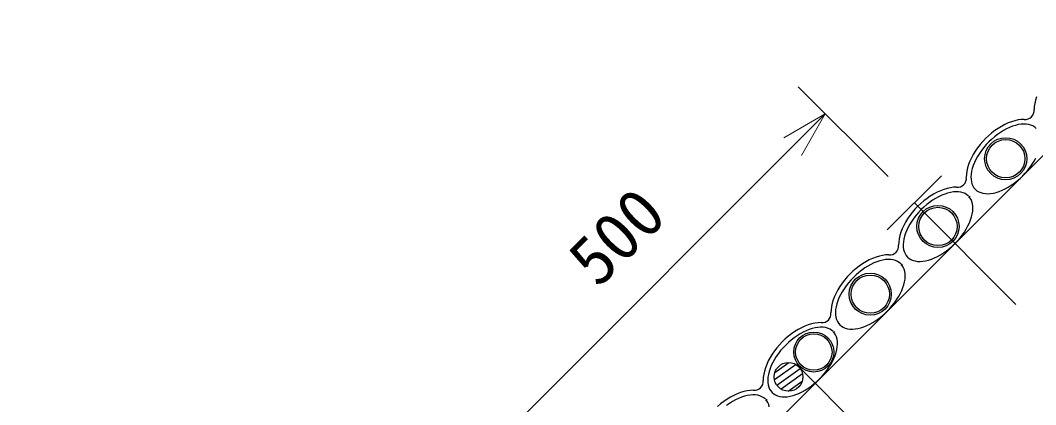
# Model space of a CAD drawing. Units: millimetres, scale not verified. Extents: x 200 to 8200, y 200 to 5825.
# Drawn here: x 1757 to 2817, y 3430 to 3832 of the extents above; entities that cross this region are included whole.
import ezdxf
from ezdxf.enums import TextEntityAlignment as Align

# ---------------------------------------------------------------- set-up
doc = ezdxf.new("R2010")
doc.units = ezdxf.units.MM
doc.header["$LTSCALE"] = 20
doc.layers.add('C-STR', color=7, linetype='Continuous', lineweight=25)
doc.layers.add('C-STR-DIM', color=1, linetype='Continuous', lineweight=13)
doc.styles.add('ＭＳ ゴシック', font='')
doc.styles.get('ＭＳ ゴシック').set_extended_font_data('MS Gothic')

msp = doc.modelspace()

# ---------------------------------------------------------------- linework, layer by layer
at = {"layer": 'C-STR'}
for p, q in [((1357.88, 2223.75), (2965.83, 3831.7)), ((2718.67, 3669.33), (2662.1, 3612.76)), ((2748.36, 3648.13), (2746.94, 3646.47)), ((2690.39, 3641.05), (2796.45, 3534.98)), ((2677.65, 3577.42), (2676.23, 3575.76)), ((2606.94, 3506.71), (2605.52, 3505.05)), ((2566.82, 3472.23), (2544.29, 3456.45)), ((2544.74, 3464.09), (2559.48, 3474.42)), ((2546.71, 3450.82), (2571.28, 3468.03)), ((2573.7, 3462.4), (2551.17, 3446.62)), ((2558.51, 3444.43), (2573.25, 3454.76)), ((2536.23, 3436), (2534.81, 3434.34))]:
    msp.add_line(p, q, dxfattribs=at)
for points in [[(2817.76, 3751.79), (2816.71, 3748.33), (2815.95, 3744.93), (2815.48, 3741.63), (2815.32, 3738.44)], [(2805.12, 3728.25), (2801.94, 3728.08), (2798.64, 3727.62), (2795.24, 3726.86), (2791.77, 3725.8), (2788.27, 3724.47), (2784.74, 3722.86), (2781.22, 3720.98), (2777.73, 3718.86), (2774.31, 3716.51), (2770.97, 3713.93), (2767.73, 3711.17), (2764.63, 3708.22), (2761.69, 3705.12), (2758.92, 3701.89), (2756.35, 3698.55), (2753.99, 3695.12), (2751.87, 3691.64), (2750, 3688.12), (2748.39, 3684.59), (2747.05, 3681.08), (2746, 3677.62), (2745.24, 3674.22), (2744.77, 3670.92), (2744.61, 3667.73)], [(2817.65, 3718.84), (2815.99, 3720.26), (2814.1, 3721.43), (2812, 3722.33), (2809.69, 3722.97), (2807.21, 3723.33), (2804.56, 3723.41), (2801.77, 3723.22), (2798.85, 3722.75), (2795.84, 3722.01), (2792.75, 3721.01), (2789.61, 3719.74), (2786.45, 3718.23), (2783.27, 3716.48), (2780.12, 3714.5), (2777.01, 3712.32), (2773.96, 3709.94), (2771.01, 3707.39), (2768.17, 3704.69), (2765.46, 3701.85), (2762.91, 3698.89), (2760.54, 3695.85), (2758.35, 3692.74), (2756.38, 3689.58), (2754.63, 3686.41), (2753.11, 3683.24), (2751.85, 3680.1), (2750.84, 3677.01), (2750.1, 3674), (2749.64, 3671.09), (2749.44, 3668.3), (2749.53, 3665.65), (2749.89, 3663.16), (2750.52, 3660.86), (2751.43, 3658.75), (2752.59, 3656.86), (2754.01, 3655.2), (2755.67, 3653.79), (2757.56, 3652.62), (2759.67, 3651.72), (2761.97, 3651.08), (2764.46, 3650.72), (2767.11, 3650.64), (2769.9, 3650.83), (2772.81, 3651.3), (2775.82, 3652.03), (2778.91, 3653.04), (2782.05, 3654.3), (2785.22, 3655.82), (2788.39, 3657.57), (2791.55, 3659.54), (2794.66, 3661.73), (2797.7, 3664.1), (2800.65, 3666.66), (2803.49, 3669.36), (2806.2, 3672.2), (2808.75, 3675.16), (2811.13, 3678.2), (2813.31, 3681.31), (2815.29, 3684.46), (2817.04, 3687.64)], [(2734.41, 3657.54), (2731.23, 3657.37), (2727.93, 3656.91), (2724.53, 3656.15), (2721.06, 3655.09), (2717.55, 3653.76), (2714.03, 3652.15), (2710.51, 3650.27), (2707.02, 3648.15), (2703.6, 3645.8), (2700.26, 3643.22), (2697.02, 3640.46), (2693.92, 3637.51), (2690.98, 3634.41), (2688.21, 3631.18), (2685.64, 3627.84), (2683.28, 3624.41), (2681.16, 3620.93), (2679.29, 3617.41), (2677.68, 3613.88), (2676.34, 3610.37), (2675.29, 3606.9), (2674.53, 3603.51), (2674.06, 3600.2), (2673.9, 3597.02)], [(2746.94, 3648.13), (2745.28, 3649.55), (2743.39, 3650.72), (2741.29, 3651.62), (2738.98, 3652.25), (2736.5, 3652.62), (2733.85, 3652.7), (2731.06, 3652.51), (2728.14, 3652.04), (2725.13, 3651.3), (2722.04, 3650.3), (2718.9, 3649.03), (2715.73, 3647.52), (2712.56, 3645.77), (2709.41, 3643.79), (2706.3, 3641.61), (2703.25, 3639.23), (2700.3, 3636.68), (2697.46, 3633.98), (2694.75, 3631.13), (2692.2, 3628.18), (2689.82, 3625.14), (2687.64, 3622.03), (2685.67, 3618.87), (2683.92, 3615.7), (2682.4, 3612.53), (2681.14, 3609.39), (2680.13, 3606.3), (2679.39, 3603.29), (2678.93, 3600.38), (2678.73, 3597.59), (2678.82, 3594.94), (2679.18, 3592.45), (2679.81, 3590.15), (2680.72, 3588.04), (2681.88, 3586.15), (2683.3, 3584.49), (2684.96, 3583.08), (2686.85, 3581.91), (2688.96, 3581.01), (2691.26, 3580.37), (2693.75, 3580.01), (2696.4, 3579.93), (2699.19, 3580.12), (2702.1, 3580.58), (2705.11, 3581.32), (2708.2, 3582.33), (2711.34, 3583.59), (2714.51, 3585.11), (2717.68, 3586.86), (2720.83, 3588.83), (2723.95, 3591.02), (2726.99, 3593.39), (2729.94, 3595.95), (2732.78, 3598.65), (2735.49, 3601.49), (2738.04, 3604.44), (2740.42, 3607.49), (2742.6, 3610.6), (2744.58, 3613.75), (2746.33, 3616.93), (2747.84, 3620.1), (2749.1, 3623.24), (2750.11, 3626.32), (2750.85, 3629.34), (2751.32, 3632.25), (2751.51, 3635.04), (2751.42, 3637.69), (2751.06, 3640.17), (2750.43, 3642.48), (2749.52, 3644.58), (2748.36, 3646.47)], [(2663.7, 3586.83), (2660.52, 3586.66), (2657.22, 3586.2), (2653.82, 3585.44), (2650.35, 3584.38), (2646.84, 3583.05), (2643.32, 3581.44), (2639.8, 3579.56), (2636.31, 3577.44), (2632.89, 3575.08), (2629.55, 3572.51), (2626.31, 3569.75), (2623.21, 3566.8), (2620.27, 3563.7), (2617.5, 3560.47), (2614.93, 3557.13), (2612.57, 3553.7), (2610.45, 3550.21), (2608.58, 3546.7), (2606.97, 3543.17), (2605.63, 3539.66), (2604.58, 3536.19), (2603.81, 3532.8), (2603.35, 3529.49), (2603.19, 3526.31)], [(2676.23, 3577.42), (2674.57, 3578.84), (2672.68, 3580.01), (2670.57, 3580.91), (2668.27, 3581.54), (2665.78, 3581.91), (2663.14, 3581.99), (2660.34, 3581.8), (2657.43, 3581.33), (2654.42, 3580.59), (2651.33, 3579.59), (2648.19, 3578.32), (2645.02, 3576.81), (2641.85, 3575.06), (2638.7, 3573.08), (2635.59, 3570.9), (2632.54, 3568.52), (2629.59, 3565.97), (2626.75, 3563.26), (2624.04, 3560.42), (2621.49, 3557.47), (2619.11, 3554.43), (2616.93, 3551.32), (2614.96, 3548.16), (2613.2, 3544.99), (2611.69, 3541.82), (2610.43, 3538.68), (2609.42, 3535.59), (2608.68, 3532.58), (2608.21, 3529.67), (2608.02, 3526.88), (2608.11, 3524.23), (2608.47, 3521.74), (2609.1, 3519.44), (2610.01, 3517.33), (2611.17, 3515.44), (2612.59, 3513.78), (2614.25, 3512.36), (2616.14, 3511.2), (2618.25, 3510.3), (2620.55, 3509.66), (2623.04, 3509.3), (2625.68, 3509.21), (2628.48, 3509.41), (2631.39, 3509.87), (2634.4, 3510.61), (2637.49, 3511.62), (2640.63, 3512.88), (2643.8, 3514.4), (2646.97, 3516.15), (2650.12, 3518.12), (2653.23, 3520.31), (2656.28, 3522.68), (2659.23, 3525.23), (2662.07, 3527.94), (2664.78, 3530.78), (2667.33, 3533.73), (2669.71, 3536.78), (2671.89, 3539.89), (2673.87, 3543.04), (2675.62, 3546.22), (2677.13, 3549.39), (2678.39, 3552.53), (2679.4, 3555.61), (2680.14, 3558.62), (2680.61, 3561.54), (2680.8, 3564.33), (2680.71, 3566.98), (2680.35, 3569.46), (2679.72, 3571.77), (2678.81, 3573.87), (2677.65, 3575.76)], [(2592.99, 3516.11), (2589.81, 3515.95), (2586.5, 3515.49), (2583.11, 3514.73), (2579.64, 3513.67), (2576.13, 3512.34), (2572.61, 3510.72), (2569.09, 3508.85), (2565.6, 3506.73), (2562.18, 3504.37), (2558.83, 3501.8), (2555.6, 3499.03), (2552.5, 3496.09), (2549.56, 3492.99), (2546.79, 3489.76), (2544.22, 3486.42), (2541.86, 3482.99), (2539.74, 3479.5), (2537.87, 3475.98), (2536.26, 3472.46), (2534.92, 3468.95), (2533.87, 3465.48), (2533.1, 3462.09), (2532.64, 3458.78), (2532.48, 3455.6)], [(2605.52, 3506.71), (2603.86, 3508.13), (2601.97, 3509.3), (2599.86, 3510.2), (2597.56, 3510.83), (2595.07, 3511.19), (2592.43, 3511.28), (2589.63, 3511.09), (2586.72, 3510.62), (2583.71, 3509.88), (2580.62, 3508.88), (2577.48, 3507.61), (2574.31, 3506.1), (2571.14, 3504.35), (2567.99, 3502.37), (2564.87, 3500.19), (2561.83, 3497.81), (2558.88, 3495.26), (2556.04, 3492.55), (2553.33, 3489.71), (2550.78, 3486.76), (2548.4, 3483.72), (2546.22, 3480.61), (2544.24, 3477.45), (2542.49, 3474.28), (2540.98, 3471.11), (2539.72, 3467.97), (2538.71, 3464.88), (2537.97, 3461.87), (2537.5, 3458.96), (2537.31, 3456.17), (2537.4, 3453.52), (2537.76, 3451.03), (2538.39, 3448.73), (2539.3, 3446.62), (2540.46, 3444.73), (2541.88, 3443.07), (2543.54, 3441.65), (2545.43, 3440.49), (2547.54, 3439.58), (2549.84, 3438.95), (2552.33, 3438.59), (2554.97, 3438.5), (2557.76, 3438.7), (2560.68, 3439.16), (2563.69, 3439.9), (2566.78, 3440.91), (2569.92, 3442.17), (2573.09, 3443.69), (2576.26, 3445.44), (2579.41, 3447.41), (2582.52, 3449.6), (2585.57, 3451.97), (2588.52, 3454.52), (2591.36, 3457.23), (2594.07, 3460.07), (2596.62, 3463.02), (2599, 3466.07), (2601.18, 3469.18), (2603.15, 3472.33), (2604.91, 3475.51), (2606.42, 3478.67), (2607.68, 3481.82), (2608.69, 3484.9), (2609.43, 3487.91), (2609.9, 3490.83), (2610.09, 3493.62), (2610, 3496.27), (2609.64, 3498.75), (2609.01, 3501.06), (2608.1, 3503.16), (2606.94, 3505.05)], [(2522.28, 3445.4), (2519.1, 3445.24), (2515.79, 3444.78), (2512.4, 3444.02), (2508.93, 3442.96), (2505.42, 3441.63), (2501.9, 3440.01), (2498.38, 3438.14), (2494.89, 3436.02), (2491.47, 3433.66), (2488.12, 3431.09), (2484.89, 3428.32)], [(2534.81, 3436), (2533.15, 3437.42), (2531.26, 3438.58), (2529.15, 3439.49), (2526.85, 3440.12), (2524.36, 3440.48), (2521.71, 3440.57), (2518.92, 3440.38), (2516.01, 3439.91), (2513, 3439.17), (2509.91, 3438.16), (2506.77, 3436.9), (2503.6, 3435.39), (2500.43, 3433.64), (2497.27, 3431.66), (2494.16, 3429.48)], [(2538.93, 3428.04), (2538.3, 3430.35), (2537.39, 3432.45), (2536.23, 3434.34)]]:
    msp.add_lwpolyline(points, dxfattribs=at)
for centre, radius in [((2785.72, 3687.14), 22), ((2785.72, 3687.14), 20), ((2715.01, 3616.43), 22), ((2715.01, 3616.43), 20), ((2644.3, 3545.72), 22), ((2644.3, 3545.72), 20), ((2585.42, 3485.32), 20.9), ((2585.42, 3485.32), 19), ((2559, 3459.42), 15)]:
    msp.add_circle(centre, radius, dxfattribs=at)
for centre in [(2806.23, 3737.34), (2735.52, 3666.62), (2664.81, 3595.91), (2594.1, 3525.2), (2523.39, 3454.49)]:
    msp.add_arc(centre, 9.16, 263.06352, 6.93648, dxfattribs=at)
at = {"layer": 'C-STR-DIM'}
for p, q in [((2662.93, 3668.5), (2569.11, 3762.32)), ((2243.88, 3380.45), (2597.43, 3734)), ((2597.43, 3734), (2554.13, 3709)), ((2597.43, 3734), (2572.43, 3690.7)), ((2569.75, 3469.74), (2754.03, 3285.47))]:
    msp.add_line(p, q, dxfattribs=at)

# ---------------------------------------------------------------- texts
at = {"layer": 'C-STR-DIM', "color": 7, "style": 'ＭＳ ゴシック'}
msp.add_text('500', height=51.32, rotation=45, dxfattribs=at).set_placement((2371.15, 3540.08), align=Align.BOTTOM_LEFT)

doc.saveas('drawing.dxf')
